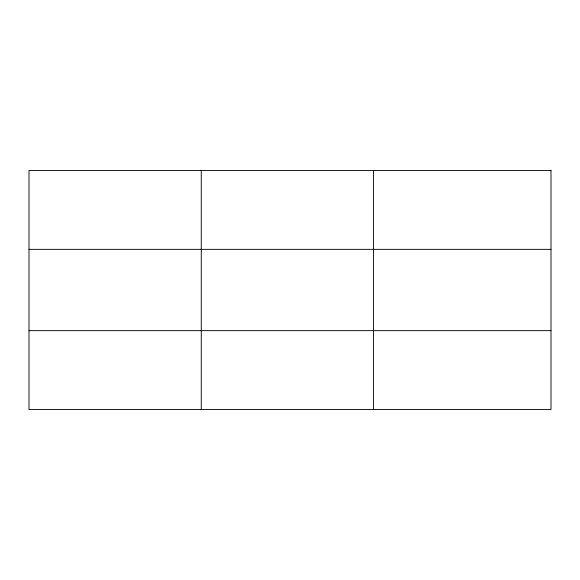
<?xml version="1.0" encoding="UTF-8"?>
<svg xmlns="http://www.w3.org/2000/svg" width="580" height="580" viewBox="0 0 580 580"><rect width="100%" height="100%" fill="white"/><g stroke="black" fill="none" stroke-linecap="round" stroke-linejoin="round"><path stroke-width="0.87" d="M201.26 409.538L201.26 170.462M373.52 409.538L373.52 170.462M29 249.356L551 249.356M29 330.644L551 330.644M551 170.462L29 170.462L29 409.538L551 409.538L551 170.462"/></g></svg>
